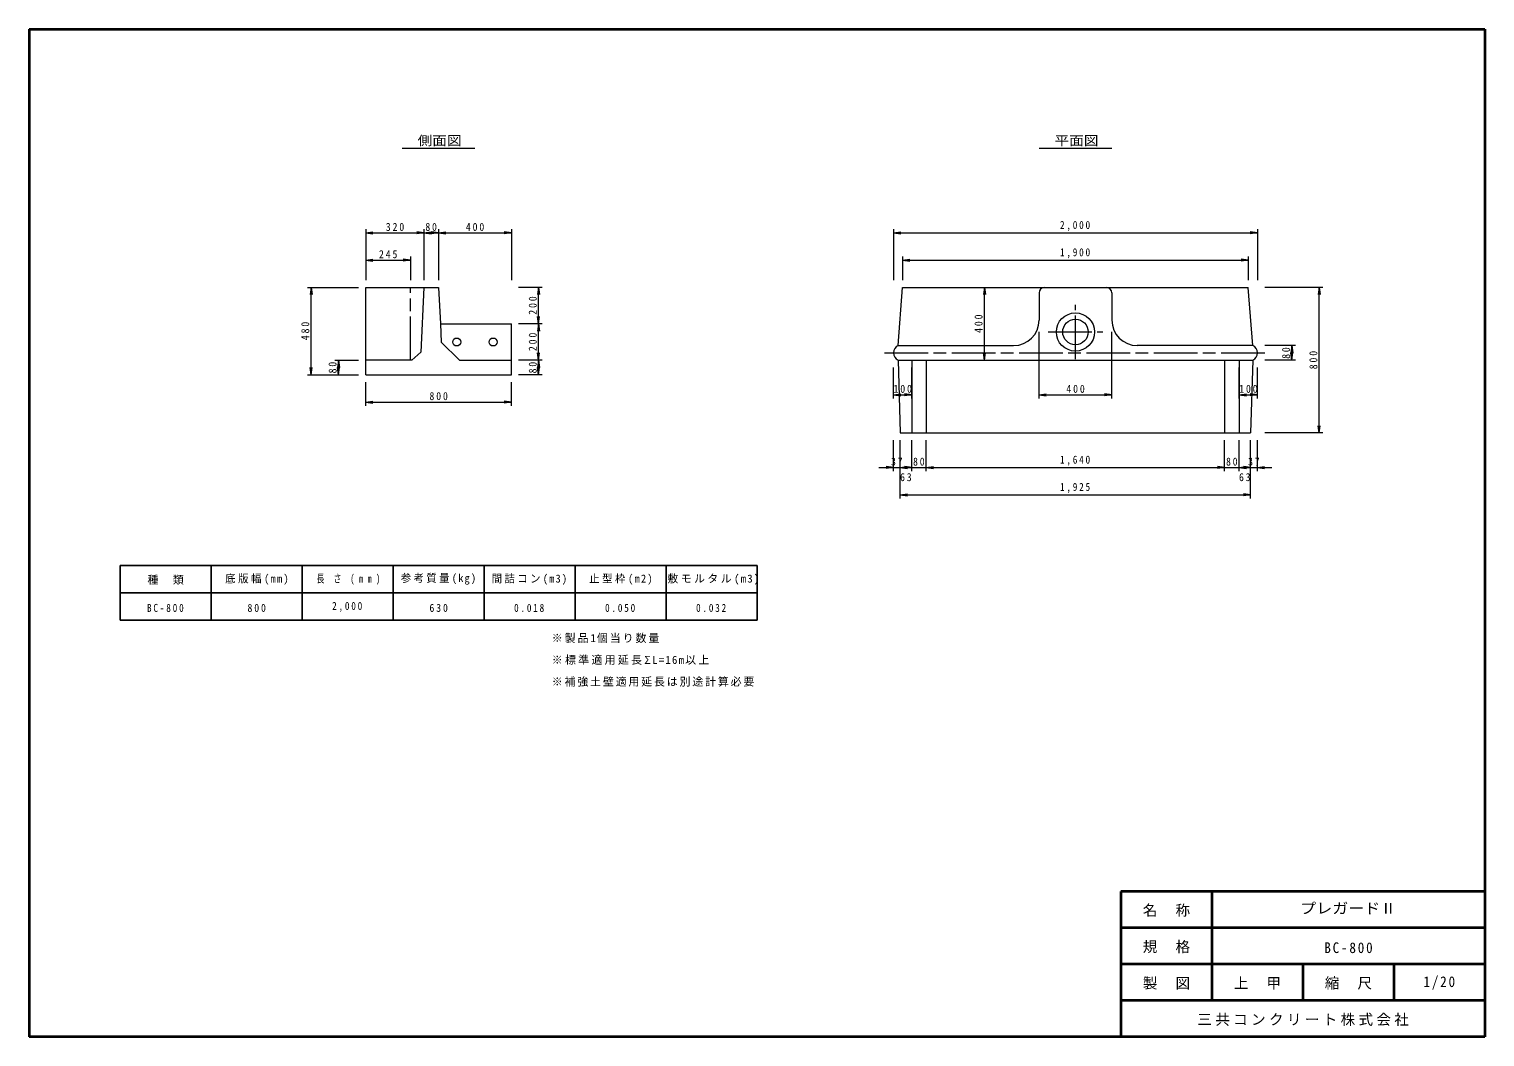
# Model space of a CAD drawing. Units: millimetres, scale not verified. Extents: x 200 to 8200, y 200 to 5740.
import ezdxf
from ezdxf.enums import TextEntityAlignment as Align

# ---------------------------------------------------------------- set-up
doc = ezdxf.new("R2010")
doc.units = ezdxf.units.MM
doc.header["$LTSCALE"] = 20
doc.linetypes.add('CHAIN', pattern=[18.5, 12, -1.5, 3.5, -1.5])
for name, color, linetype, lineweight in [('0-0ﾚｲﾔ', 2, 'Continuous', 18), ('0-1ﾚｲﾔ', 4, 'Continuous', 9), ('0-2ﾚｲﾔ', 7, 'CHAIN', 18), ('0-3ﾚｲﾔ', 3, 'Continuous', 25), ('_0-e_', 2, 'Continuous', 35)]:
    doc.layers.add(name, color=color, linetype=linetype, lineweight=lineweight)
doc.layers.add('0-4ﾚｲﾔ', color=7, linetype='Continuous')
doc.layers.add('_0-f_', color=3, linetype='Continuous')
doc.styles.add('ＭＳ ゴシック', font='')
doc.styles.get('ＭＳ ゴシック').set_extended_font_data('MS Gothic')

msp = doc.modelspace()

# ---------------------------------------------------------------- linework, layer by layer
at = {"layer": '0-0ﾚｲﾔ'}
for p, q in [((2050, 4319.96), (2450, 4319.96)), ((2050, 3839.96), (2050, 4319.96)), ((2370, 4319.96), (2352.25, 3964.97)), ((2450, 4319.96), (2460, 4119.96)), ((4975.08, 4000), (5000.08, 4319.96)), ((5000.08, 4319.96), (6899.92, 4319.96)), ((5750.02, 4289.97), (5750.02, 4139.98)), ((6149.98, 4289.97), (6149.98, 4139.98)), ((6924.92, 4000), (6899.92, 4319.96)), ((2460, 4119.96), (2465, 4019.95)), ((2460, 4119.96), (2850, 4119.96)), ((2850, 3839.96), (2850, 4119.96)), ((2465, 4019.95), (2565, 3919.96)), ((4975.08, 4000), (5610.03, 4000)), ((6924.92, 4000), (6289.97, 4000)), ((2352.25, 3964.97), (2302.5, 3919.96)), ((4975.08, 3920), (6924.92, 3920)), ((4975.08, 3920), (4987.54, 3519.96)), ((5050.08, 3920), (5050.08, 3520.03)), ((5130.08, 3920), (5130.08, 3520.03)), ((6769.92, 3920), (6769.92, 3520.03)), ((6849.92, 3920), (6849.92, 3520.03)), ((6924.92, 3920), (6912.46, 3519.96)), ((2302.5, 3919.96), (2050, 3919.96)), ((2565, 3919.96), (2850, 3919.96)), ((2050, 3839.96), (2850, 3839.96)), ((4987.54, 3519.96), (6912.46, 3519.96))]:
    msp.add_line(p, q, dxfattribs=at)
for centre, radius in [((5950, 4074.98), 104.99), ((5950, 4074.98), 69.99), ((2550, 4019.95), 21.93), ((2750, 4019.95), 21.93)]:
    msp.add_circle(centre, radius, dxfattribs=at)
for centre, radius, start, end in [((5780.01, 4289.97), 30, 90, 180), ((6119.99, 4289.97), 30, 0, 90), ((5610.03, 4139.98), 139.99, 270, 0), ((6289.97, 4139.98), 139.99, 180, 270), ((4994.59, 3960), 44.5, 115.99907, 244.00093), ((6905.41, 3960), 44.5, 295.99907, 64.00093)]:
    msp.add_arc(centre, radius, start, end, dxfattribs=at)
at = {"layer": '0-1ﾚｲﾔ', "color": 7, "lineweight": 18}
for p, q in [((2250, 5086.36), (2650, 5086.36)), ((5750, 5086.36), (6150, 5086.36))]:
    msp.add_line(p, q, dxfattribs=at)
at = {"layer": '0-1ﾚｲﾔ'}
for p, q in [((2050, 4639.96), (2050, 4359.96)), ((2050, 4619.96), (2089.61, 4625.53)), ((2050, 4619.96), (2370, 4619.96)), ((2050, 4619.96), (2089.61, 4614.39)), ((2370, 4619.96), (2330.39, 4625.53)), ((2370, 4619.96), (2330.39, 4614.39)), ((2370, 4639.96), (2370, 4359.96)), ((2370, 4619.96), (2409.61, 4625.53)), ((2370, 4619.96), (2450, 4619.96)), ((2370, 4619.96), (2409.61, 4614.39)), ((2450, 4619.96), (2410.39, 4625.53)), ((2450, 4619.96), (2410.39, 4614.39)), ((2450, 4639.96), (2450, 4359.96)), ((2450, 4619.96), (2489.61, 4625.53)), ((2450, 4619.96), (2850, 4619.96)), ((2450, 4619.96), (2489.61, 4614.39)), ((2850, 4619.96), (2810.39, 4625.53)), ((2850, 4619.96), (2810.39, 4614.39)), ((2850, 4639.96), (2850, 4359.96)), ((4950.05, 4639.96), (4950.05, 4359.96)), ((4950.05, 4619.96), (4989.66, 4625.53)), ((4950.05, 4619.96), (6949.87, 4619.96)), ((4950.05, 4619.96), (4989.66, 4614.39)), ((6949.87, 4619.96), (6910.26, 4625.53)), ((6949.87, 4619.96), (6910.26, 4614.39)), ((6949.87, 4639.96), (6949.87, 4359.96)), ((2050, 4489.96), (2050, 4359.96)), ((2295, 4489.96), (2295, 4359.96)), ((5000.04, 4489.96), (5000.04, 4359.96)), ((6899.87, 4489.96), (6899.87, 4359.96)), ((2050, 4469.96), (2089.61, 4475.53)), ((2050, 4469.96), (2295, 4469.96)), ((2050, 4469.96), (2089.61, 4464.39)), ((2295, 4469.96), (2255.39, 4475.53)), ((2295, 4469.96), (2255.39, 4464.39)), ((5000.04, 4469.96), (5039.65, 4475.53)), ((5000.04, 4469.96), (6899.87, 4469.96)), ((5000.04, 4469.96), (5039.65, 4464.39)), ((6899.87, 4469.96), (6860.26, 4475.53)), ((6899.87, 4469.96), (6860.26, 4464.39)), ((1730, 4319.96), (2010, 4319.96)), ((1750, 4319.96), (1744.43, 4280.35)), ((1750, 3839.96), (1750, 4319.96)), ((1750, 4319.96), (1755.57, 4280.35)), ((3020, 4319.96), (2890, 4319.96)), ((3000, 4319.96), (2994.43, 4280.35)), ((3000, 4119.96), (3000, 4319.96)), ((3000, 4319.96), (3005.57, 4280.35)), ((5450.04, 4319.96), (5444.47, 4280.35)), ((5450.04, 3919.99), (5450.04, 4319.96)), ((5450.04, 4319.96), (5455.61, 4280.35)), ((7309.91, 4319.96), (6989.91, 4319.96)), ((7289.91, 4319.96), (7284.35, 4280.35)), ((7289.91, 3519.96), (7289.91, 4319.96)), ((7289.91, 4319.96), (7295.48, 4280.35)), ((3020, 4119.96), (2890, 4119.96)), ((3000, 4119.96), (2994.43, 4159.57)), ((3000, 4119.96), (2994.43, 4080.35)), ((3000, 4119.96), (3005.57, 4159.57)), ((3000, 3919.96), (3000, 4119.96)), ((3000, 4119.96), (3005.57, 4080.35)), ((5750.02, 3709.99), (5750.02, 4074.98)), ((6149.98, 3709.99), (6149.98, 4074.98)), ((7159.91, 4000), (6989.91, 4000)), ((7139.91, 4000), (7134.34, 3960.39)), ((7139.91, 3920), (7139.91, 4000)), ((7139.91, 4000), (7145.48, 3960.39)), ((3000, 3919.96), (2994.43, 3959.57)), ((3000, 3919.96), (3005.57, 3959.57)), ((5450.04, 3919.99), (5444.47, 3959.61)), ((5450.04, 3919.99), (5455.61, 3959.61)), ((7159.91, 3920), (6989.91, 3920)), ((7139.91, 3920), (7134.34, 3959.61)), ((7139.91, 3920), (7145.48, 3959.61)), ((1750, 3839.96), (1744.43, 3879.57)), ((1750, 3839.96), (1755.57, 3879.57)), ((1880, 3919.96), (2010, 3919.96)), ((1900, 3919.96), (1894.43, 3880.35)), ((1900, 3839.96), (1894.43, 3879.57)), ((1900, 3839.96), (1900, 3919.96)), ((1900, 3919.96), (1905.57, 3880.35)), ((1900, 3839.96), (1905.57, 3879.57)), ((3020, 3919.96), (2890, 3919.96)), ((3000, 3919.96), (2994.43, 3880.35)), ((3000, 3839.96), (2994.43, 3879.57)), ((3000, 3839.96), (3000, 3919.96)), ((3000, 3919.96), (3005.57, 3880.35)), ((3000, 3839.96), (3005.57, 3879.57)), ((4950.09, 3709.99), (4950.09, 3879.99)), ((5050.08, 3709.99), (5050.08, 3879.99)), ((6849.92, 3709.99), (6849.92, 3879.99)), ((6949.91, 3709.99), (6949.91, 3879.99)), ((1730, 3839.96), (2010, 3839.96)), ((1880, 3839.96), (2010, 3839.96)), ((2050, 3669.96), (2050, 3799.96)), ((2850, 3669.96), (2850, 3799.96)), ((3020, 3839.96), (2890, 3839.96)), ((2050, 3689.96), (2089.61, 3695.52)), ((2050, 3689.96), (2850, 3689.96)), ((2050, 3689.96), (2089.61, 3684.39)), ((2850, 3689.96), (2810.39, 3695.52)), ((2850, 3689.96), (2810.39, 3684.39)), ((4950.09, 3729.99), (4989.7, 3735.56)), ((4950.09, 3729.99), (5050.08, 3729.99)), ((4950.09, 3729.99), (4989.7, 3724.43)), ((5050.08, 3729.99), (5010.47, 3735.56)), ((5050.08, 3729.99), (5010.47, 3724.43)), ((5750.02, 3729.99), (5789.63, 3735.56)), ((5750.02, 3729.99), (6149.98, 3729.99)), ((5750.02, 3729.99), (5789.63, 3724.43)), ((6149.98, 3729.99), (6110.37, 3735.56)), ((6149.98, 3729.99), (6110.37, 3724.43)), ((6849.92, 3729.99), (6889.53, 3735.56)), ((6849.92, 3729.99), (6949.91, 3729.99)), ((6849.92, 3729.99), (6889.53, 3724.43)), ((6949.91, 3729.99), (6910.3, 3735.56)), ((6949.91, 3729.99), (6910.3, 3724.43)), ((7289.91, 3519.96), (7284.35, 3559.57)), ((7289.91, 3519.96), (7295.48, 3559.57)), ((4950.09, 3309.96), (4950.09, 3479.96)), ((4987.54, 3309.96), (4987.54, 3479.96)), ((4987.54, 3159.96), (4987.54, 3479.96)), ((5050.08, 3309.96), (5050.08, 3479.96)), ((5130.08, 3309.96), (5130.08, 3479.96)), ((6769.92, 3309.96), (6769.92, 3479.96)), ((6849.92, 3309.96), (6849.92, 3479.96)), ((6912.46, 3309.96), (6912.46, 3479.96)), ((6912.46, 3159.96), (6912.46, 3479.96)), ((6949.91, 3309.96), (6949.91, 3479.96)), ((7309.91, 3519.96), (6989.91, 3519.96)), ((4870.09, 3329.96), (5050.08, 3329.96)), ((4950.09, 3329.96), (4910.48, 3335.53)), ((4950.09, 3329.96), (4910.48, 3324.39)), ((4950.09, 3329.96), (4987.54, 3329.96)), ((4987.54, 3329.96), (5027.16, 3335.53)), ((4987.54, 3329.96), (5027.16, 3324.39)), ((5050.08, 3329.96), (5010.47, 3335.53)), ((5050.08, 3329.96), (5010.47, 3324.39)), ((5050.08, 3329.96), (5130.08, 3329.96)), ((5130.08, 3329.96), (5169.69, 3335.53)), ((5130.08, 3329.96), (6769.92, 3329.96)), ((5130.08, 3329.96), (5169.69, 3324.39)), ((6769.92, 3329.96), (6730.31, 3335.53)), ((6769.92, 3329.96), (6730.31, 3324.39)), ((6769.92, 3329.96), (6849.92, 3329.96)), ((6849.92, 3329.96), (6889.53, 3335.53)), ((6849.92, 3329.96), (6912.46, 3329.96)), ((6849.92, 3329.96), (6889.53, 3324.39)), ((6912.46, 3329.96), (6872.85, 3335.53)), ((6912.46, 3329.96), (6872.85, 3324.39)), ((6912.46, 3329.96), (7029.91, 3329.96)), ((6949.91, 3329.96), (6989.52, 3335.53)), ((6949.91, 3329.96), (6989.52, 3324.39)), ((4987.54, 3179.96), (5027.16, 3185.53)), ((4987.54, 3179.96), (6912.46, 3179.96)), ((4987.54, 3179.96), (5027.16, 3174.39)), ((6912.46, 3179.96), (6872.85, 3185.53)), ((6912.46, 3179.96), (6872.85, 3174.39))]:
    msp.add_line(p, q, dxfattribs=at)
at = {"layer": '0-2ﾚｲﾔ'}
for p, q in [((2295, 3919.96), (2295, 4319.96)), ((5950.04, 3924.98), (5950.04, 4224.98)), ((5800, 4074.98), (6100, 4074.98)), ((4900.08, 3960), (6999.91, 3960))]:
    msp.add_line(p, q, dxfattribs=at)
at = {"layer": '0-3ﾚｲﾔ'}
for p, q in [((700, 2790.71), (4200, 2790.71)), ((700, 2790.71), (700, 2490.71)), ((1200, 2790.71), (1200, 2490.71)), ((1700, 2790.71), (1700, 2490.71)), ((2200, 2790.71), (2200, 2490.71)), ((2700, 2790.71), (2700, 2490.71)), ((3200, 2790.71), (3200, 2490.71)), ((3700, 2790.71), (3700, 2490.71)), ((4200, 2790.71), (4200, 2490.71)), ((700, 2640.71), (4200, 2640.71)), ((700, 2490.71), (4200, 2490.71))]:
    msp.add_line(p, q, dxfattribs=at)
at = {"layer": '_0-e_'}
for p, q in [((200, 5740), (8200, 5740)), ((200, 5740), (200, 200)), ((8200, 5740), (8200, 200)), ((8200, 1000), (6200, 1000)), ((6200, 1000), (6200, 200)), ((6700, 1000), (6700, 400)), ((8200, 800), (6200, 800)), ((8200, 600), (6200, 600)), ((7200, 600), (7200, 400)), ((7700, 600), (7700, 400)), ((8200, 400), (6200, 400)), ((8200, 200), (200, 200))]:
    msp.add_line(p, q, dxfattribs=at)

# ---------------------------------------------------------------- texts
at = {"layer": '0-1ﾚｲﾔ', "color": 7, "style": 'ＭＳ ゴシック', "width": 1.15}
for s, p in [('側面図', (2335, 5086.36)), ('平面図', (5835, 5086.36))]:
    msp.add_text(s, height=51.32, dxfattribs=at).set_placement(p, align=Align.BOTTOM_LEFT)
at = {"layer": '0-1ﾚｲﾔ', "color": 7, "char_height": 43.99, "attachment_point": 7, "style": 'ＭＳ ゴシック'}
for s, insert in [('\\T1.38;\\W0.9;320', (2160, 4629.96)), ('\\T1.36;\\W0.9;80', (2377.5, 4629.96)), ('\\T1.38;\\W0.9;400', (2600, 4629.96)), ('\\T1.38;\\W0.85;2,000', (5864.96, 4629.96)), ('\\T1.38;\\W0.9;245', (2122.5, 4479.96)), ('\\T1.38;\\W0.85;1,900', (5864.96, 4479.96)), ('\\T1.38;\\W0.9;100', (4950.09, 3739.99)), ('\\T1.38;\\W0.9;400', (5900, 3739.99)), ('\\T1.38;\\W0.9;100', (6849.91, 3739.99)), ('\\T1.38;\\W0.9;800', (2400, 3699.96)), ('\\T1.36;\\W0.9;37', (4936.32, 3339.96)), ('\\T1.36;\\W0.9;80', (5057.58, 3339.96)), ('\\T1.38;\\W0.85;1,640', (5865, 3339.96)), ('\\T1.36;\\W0.9;80', (6777.42, 3339.96)), ('\\T1.36;\\W0.9;37', (6898.69, 3339.96)), ('\\T1.36;\\W0.9;63', (4986.31, 3254.4)), ('\\T1.36;\\W0.9;63', (6848.69, 3254.4)), ('\\T1.38;\\W0.85;1,925', (5865, 3189.96))]:
    msp.add_mtext(s, dxfattribs=dict(at, insert=insert))
at = {"layer": '0-1ﾚｲﾔ', "color": 7, "char_height": 43.99, "attachment_point": 7, "rotation": 90, "style": 'ＭＳ ゴシック'}
for s, insert in [('\\T1.38;\\W0.9;200', (2990, 4169.96)), ('\\T1.38;\\W0.9;400', (5440.04, 4069.98)), ('\\T1.38;\\W0.9;480', (1740, 4029.96)), ('\\T1.38;\\W0.9;200', (2990, 3969.96)), ('\\T1.36;\\W0.9;80', (7129.91, 3927.5)), ('\\T1.38;\\W0.9;800', (7279.91, 3869.96)), ('\\T1.36;\\W0.9;80', (1890, 3847.46)), ('\\T1.36;\\W0.9;80', (2990, 3847.46))]:
    msp.add_mtext(s, dxfattribs=dict(at, insert=insert))
at = {"layer": '0-4ﾚｲﾔ', "char_height": 43.99, "attachment_point": 7, "style": 'ＭＳ ゴシック'}
for s, insert in [('\\T2.33;種類', (850, 2685.71)), ('\\T1.25;\\W0.95;底版幅(mm)', (1277.5, 2685.71)), ('\\T2.15;\\W0.7;長さ(mm)', (1780, 2685.71)), ('\\T1.23;\\W0.95;参考質量(kg)', (2242.5, 2685.71)), ('\\T1.23;\\W0.95;間詰コン(m3)', (2742.5, 2685.71)), ('\\T1.25;\\W0.95;止型枠(m2)', (3277.5, 2685.71)), ('\\T1.22;敷モルタル(m3)', (3707.5, 2685.71)), ('\\T1.39;\\W0.85;BC-800', (847.5, 2535.71)), ('\\T1.38;\\W0.9;800', (1400, 2535.71)), ('\\T1.38;\\W0.85;2,000', (1865, 2535.71)), ('\\T1.38;\\W0.9;630', (2400, 2535.71)), ('\\T1.38;\\W0.85;0.018', (2865, 2535.71)), ('\\T1.38;\\W0.85;0.050', (3365, 2535.71)), ('\\T1.38;\\W0.85;0.032', (3865, 2535.71)), ('\\T1.18;※製品1個当り数量', (3072.34, 2365.25)), ('\\T1.21;※標準適用延長ΣL=16m以上', (3072.34, 2245.25)), ('\\T1.17;※補強土壁適用延長は別途計算必要', (3072.34, 2125.25))]:
    msp.add_mtext(s, dxfattribs=dict(at, insert=insert))
at = {"layer": '_0-f_', "style": 'ＭＳ ゴシック', "width": 1.1}
msp.add_text('プレガードⅡ', height=58.65, dxfattribs=at).set_placement((7185, 860), align=Align.BOTTOM_LEFT)
at = {"layer": '_0-f_', "char_height": 58.65, "attachment_point": 7, "style": 'ＭＳ ゴシック'}
for s, insert in [('\\T2.25;名称', (6320, 860)), ('\\T2.25;規格', (6320, 660)), ('\\T1.28;\\W0.9;BC-800', (7317.5, 660)), ('\\T2.25;製図', (6320, 460)), ('\\T2.25;上甲', (6820, 460)), ('\\T2.25;縮尺', (7320, 460)), ('\\T1.28;\\W0.9;1/20', (7862.5, 460)), ('\\T1.23;三共コンクリート株式会社', (6620, 260))]:
    msp.add_mtext(s, dxfattribs=dict(at, insert=insert))

doc.saveas('drawing.dxf')
